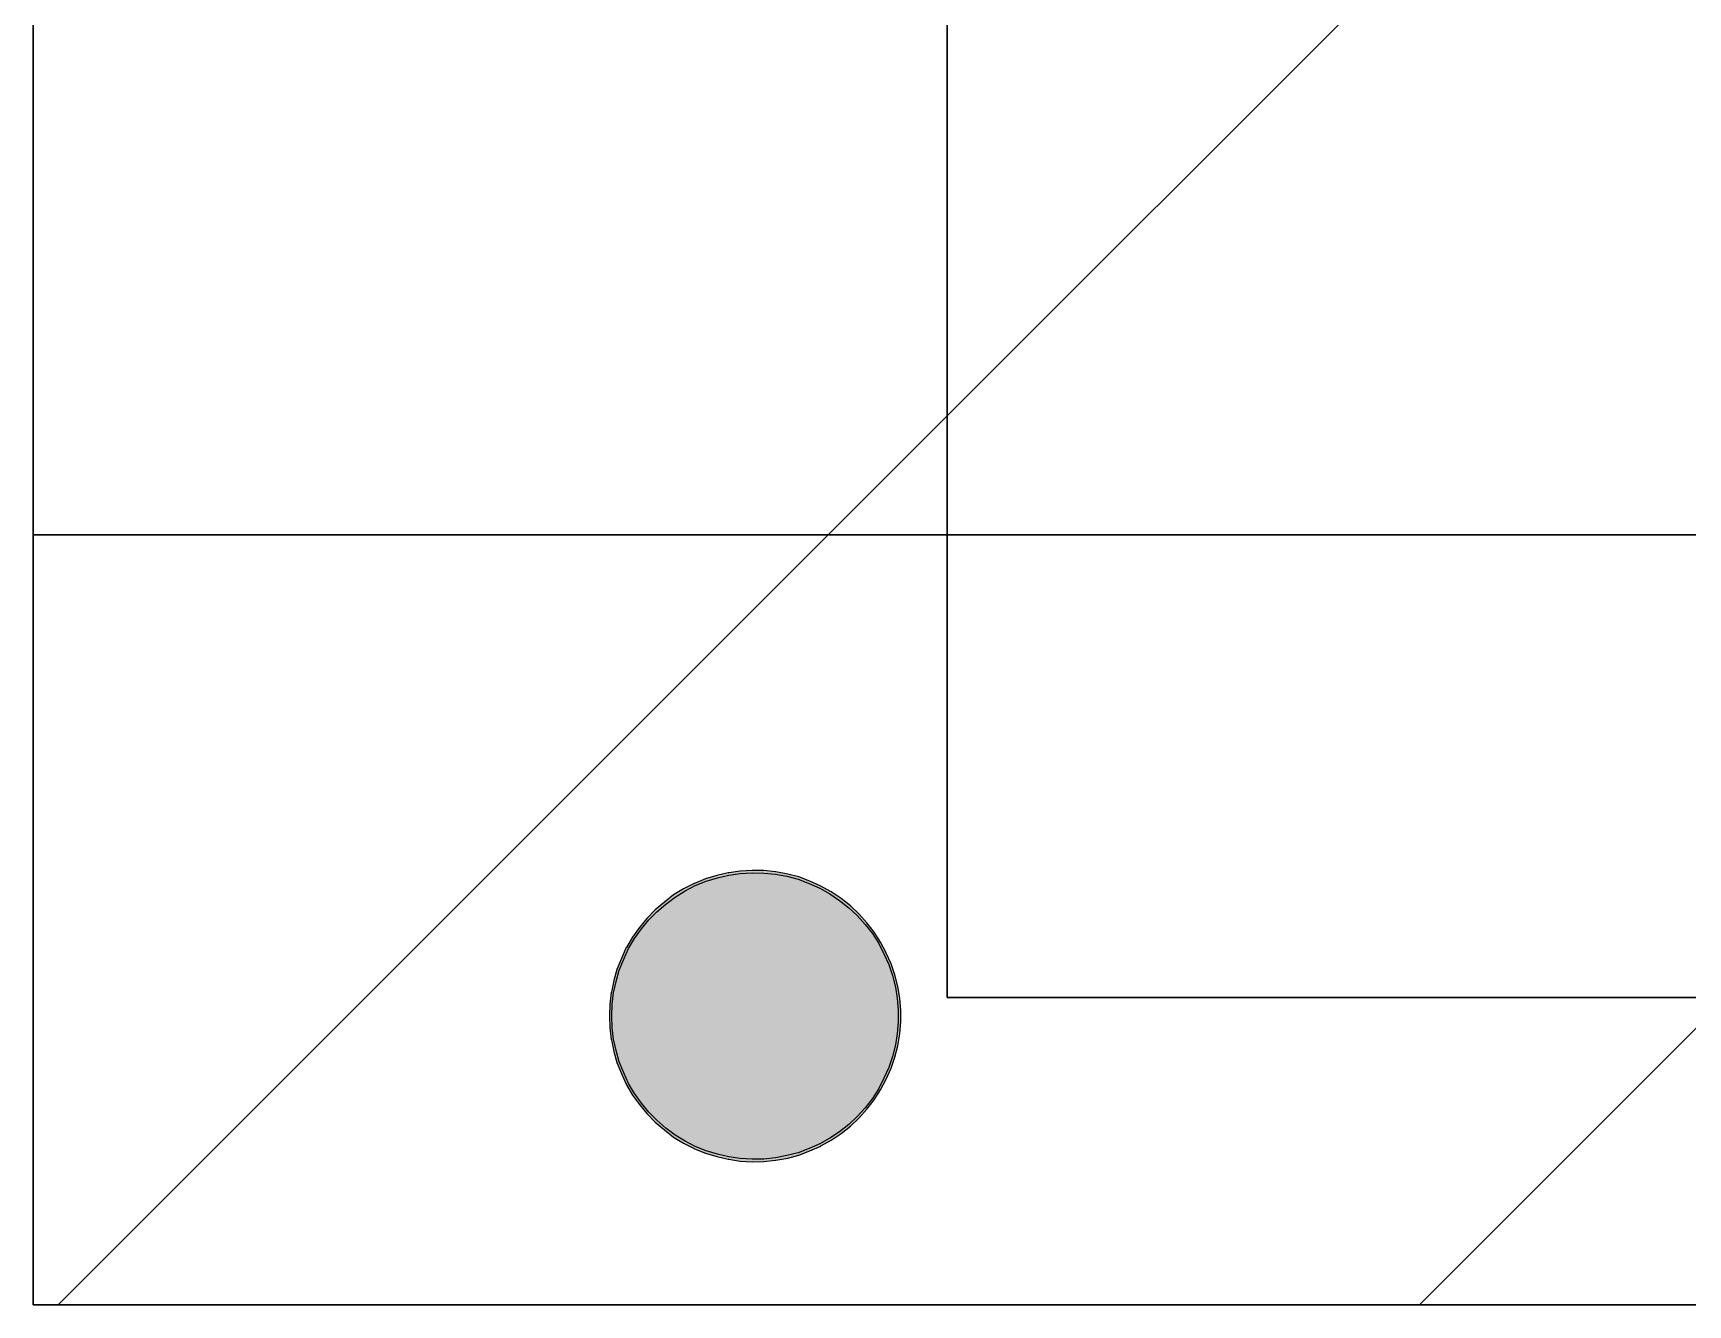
# Model space of a CAD drawing. Extents: x -10 to 112, y 72 to 347.
# Drawn here: x 71.26 to 88.45, y 71.52 to 84.74 of the extents above; entities that cross this region are included whole.
import ezdxf

# ---------------------------------------------------------------- set-up
doc = ezdxf.new("R2010")
doc.units = 0
for name, color, linetype in [('HOLES', 7, 'CONTINUOUS'), ('LAYER_6', 7, 'CONTINUOUS'), ('OUTLINES', 7, 'CONTINUOUS')]:
    doc.layers.add(name, color=color, linetype=linetype)

# ---------------------------------------------------------------- blocks, each defined once
blk = doc.blocks.new('*X88')
at = {"layer": 'OUTLINES', "color": 7}
for p, q in [((71.522, 71.522), (80.758, 80.758)), ((85.664, 71.522), (88.857, 74.715))]:
    blk.add_line(p, q, dxfattribs=at)
blk = doc.blocks.new('*X94')
at = {"layer": 'OUTLINES', "color": 7}
blk.add_line((80.758, 80.758), (93.066, 93.066), dxfattribs=at)
blk = doc.blocks.new('BLOCK_3')
at = {"layer": 'OUTLINES'}
for points in [[(93.066, 87.792), (93.066, 74.715), (86.91, 74.715), (80.758, 74.715), (80.758, 87.792), (80.758, 94.95), (80.758, 96.241), (80.758, 104.136), (80.758, 105.428), (80.758, 122.414), (86.91, 122.414), (93.066, 122.414), (93.066, 105.428), (93.066, 104.136), (93.066, 96.241), (93.066, 94.95), (93.066, 87.792)], [(103.135, 96.273), (103.135, 71.522), (71.261, 71.522), (71.261, 94.23), (73.064, 87.792), (78.447, 87.792), (80.758, 87.792), (80.758, 74.715), (86.91, 74.715), (93.066, 74.715), (93.066, 87.792), (95.374, 87.792), (100.76, 87.792), (103.135, 96.273)]]:
    blk.add_lwpolyline(points, dxfattribs=at)
blk.add_open_spline([(111.563, 123.208), (111.563, 123.208), (111.563, 103.431), (111.563, 103.431), (111.563, 103.431), (109.375, 95.624), (109.375, 95.624), (109.375, 95.624), (109.375, 71.522), (109.375, 71.522), (109.375, 71.522), (106.377, 71.522), (106.377, 71.522), (106.377, 79.696), (106.377, 87.866), (106.377, 96.037), (107.386, 99.646), (108.398, 103.255), (109.407, 106.863), (108.68, 120.837), (107.953, 134.811), (107.227, 148.784), (105.473, 151.821), (103.717, 154.859), (101.963, 157.896), (101.586, 157.896), (101.208, 157.896), (100.831, 157.896), (98.64, 163.541), (93.207, 167.259), (87.154, 167.259), (81.1, 167.259), (75.667, 163.541), (73.476, 157.896), (73.099, 157.896), (72.722, 157.896), (72.344, 157.896), (71.981, 157.272), (71.621, 156.647), (71.261, 156.026), (71.261, 156.026), (71.261, 160.898), (71.261, 160.898), (71.36, 160.898), (71.459, 160.898), (71.557, 160.898), (78.207, 173.38), (96.1, 173.38), (102.75, 160.898), (103.064, 160.898), (103.378, 160.898), (103.695, 160.898), (105.858, 157.152), (108.021, 153.405), (110.187, 149.659), (110.645, 140.843), (111.104, 132.024), (111.563, 123.208)], degree=3, knots=[0, 0, 0, 0, 1, 1, 1, 2, 2, 2, 3, 3, 3, 4, 4, 4, 5, 5, 5, 6, 6, 6, 7, 7, 7, 8, 8, 8, 9, 9, 9, 10, 10, 10, 11, 11, 11, 12, 12, 12, 13, 13, 13, 14, 14, 14, 15, 15, 15, 16, 16, 16, 17, 17, 17, 18, 18, 18, 19, 19, 19, 19], dxfattribs=at)
at = {"layer": 'OUTLINES', "color": 7}
for name in ['*X94', '*X88']:
    blk.add_blockref(name, (0, 0), dxfattribs=at)
blk = doc.blocks.new('BLOCK_4')
at = {"layer": 'OUTLINES', "color": 7}
for points in [[(71.261, 147.736), (71.261, 107.026), (71.261, 94.23), (71.261, 71.522), (103.135, 71.522), (106.377, 71.522), (109.375, 71.522)], [(80.758, 87.792), (80.758, 74.715), (86.91, 74.715)], [(93.066, 87.792), (93.066, 74.715), (86.91, 74.715)]]:
    blk.add_lwpolyline(points, dxfattribs=at)
blk.add_open_spline([(106.377, 71.522), (106.377, 79.696), (106.377, 87.866), (106.377, 96.037), (107.386, 99.646), (108.398, 103.255), (109.407, 106.863), (108.68, 120.837), (107.953, 134.811), (107.227, 148.784), (105.473, 151.821), (103.717, 154.859), (101.963, 157.896), (101.586, 157.896), (101.208, 157.896), (100.831, 157.896), (98.64, 163.541), (93.207, 167.259), (87.154, 167.259), (81.1, 167.259), (75.667, 163.541), (73.476, 157.896), (73.099, 157.896), (72.722, 157.896), (72.344, 157.896), (71.981, 157.272), (71.621, 156.647), (71.261, 156.026)], degree=3, knots=[0, 0, 0, 0, 1, 1, 1, 2, 2, 2, 3, 3, 3, 4, 4, 4, 5, 5, 5, 6, 6, 6, 7, 7, 7, 8, 8, 8, 9, 9, 9, 9], dxfattribs=at)
blk = doc.blocks.new('BLOCK_2')
at = {"layer": 'OUTLINES'}
for name in ['BLOCK_3', 'BLOCK_4']:
    blk.add_blockref(name, (0, 0), dxfattribs=at)
blk = doc.blocks.new('*U60')
at = {"layer": 'HOLES', "color": 7}
for points in [[(78.609, 73.043), (78.491, 75.987), (78.609, 76.004)], [(78.731, 73.035), (78.609, 76.004), (78.731, 76.012)], [(78.609, 73.043), (78.609, 76.004), (78.731, 73.035)], [(78.035, 73.223), (77.931, 75.76), (78.035, 75.824)], [(78.141, 73.169), (78.035, 75.824), (78.141, 75.878)], [(78.035, 73.223), (78.035, 75.824), (78.141, 73.169)], [(78.255, 73.123), (78.141, 75.878), (78.255, 75.924)], [(78.141, 73.169), (78.141, 75.878), (78.255, 73.123)], [(78.372, 73.088), (78.255, 75.924), (78.372, 75.959)], [(78.255, 73.123), (78.255, 75.924), (78.372, 73.088)], [(78.491, 73.06), (78.372, 75.959), (78.491, 75.987)], [(78.372, 73.088), (78.372, 75.959), (78.491, 73.06)], [(78.491, 73.06), (78.491, 75.987), (78.609, 73.043)], [(77.835, 73.36), (77.74, 75.606), (77.835, 75.687)], [(77.931, 73.287), (77.835, 75.687), (77.931, 75.76)], [(77.835, 73.36), (77.835, 75.687), (77.931, 73.287)], [(77.931, 73.287), (77.931, 75.76), (78.035, 73.223)], [(77.657, 73.525), (77.581, 75.428), (77.657, 75.522)], [(77.74, 73.442), (77.657, 75.522), (77.74, 75.606)], [(77.657, 73.525), (77.657, 75.522), (77.74, 73.442)], [(77.74, 73.442), (77.74, 75.606), (77.835, 73.36)], [(77.51, 73.718), (77.447, 75.224), (77.51, 75.329)], [(77.581, 73.619), (77.51, 75.329), (77.581, 75.428)], [(77.51, 73.718), (77.51, 75.329), (77.581, 73.619)], [(77.581, 73.619), (77.581, 75.428), (77.657, 73.525)], [(77.447, 73.824), (77.397, 75.114), (77.447, 75.224)], [(77.447, 73.824), (77.447, 75.224), (77.51, 73.718)], [(77.351, 74.048), (77.318, 74.883), (77.351, 75)], [(77.397, 73.933), (77.351, 75), (77.397, 75.114)], [(77.351, 74.048), (77.351, 75), (77.397, 73.933)], [(77.397, 73.933), (77.397, 75.114), (77.447, 73.824)], [(77.318, 74.164), (77.293, 74.765), (77.318, 74.883)], [(77.318, 74.164), (77.318, 74.883), (77.351, 74.048)], [(77.278, 74.402), (77.273, 74.524), (77.278, 74.646)], [(77.293, 74.282), (77.278, 74.646), (77.293, 74.765)], [(77.278, 74.402), (77.278, 74.646), (77.293, 74.282)], [(77.293, 74.282), (77.293, 74.765), (77.318, 74.164)]]:
    blk.add_solid(points, dxfattribs=at)
at = {"layer": 'HOLES', "color": 7, "extrusion": (0, 0, -1)}
for points in [[(-78.731, 73.035), (-78.731, 76.012), (-78.853, 73.038)], [(-78.853, 73.038), (-78.731, 76.012), (-78.853, 76.009)], [(-78.853, 73.038), (-78.853, 76.009), (-78.974, 73.05)], [(-78.974, 73.05), (-78.853, 76.009), (-78.974, 75.997)], [(-78.974, 73.05), (-78.974, 75.997), (-78.974, 73.05)], [(-78.974, 73.05), (-78.974, 75.997), (-78.974, 75.997)], [(-78.974, 73.05), (-78.974, 75.997), (-79.093, 73.073)], [(-79.093, 73.073), (-78.974, 75.997), (-79.093, 75.975)], [(-79.093, 73.073), (-79.093, 75.975), (-79.21, 73.103)], [(-79.21, 73.103), (-79.093, 75.975), (-79.21, 75.944)], [(-79.21, 73.103), (-79.21, 75.944), (-79.324, 73.146)], [(-79.324, 73.146), (-79.21, 75.944), (-79.324, 75.901)], [(-79.324, 73.146), (-79.324, 75.901), (-79.435, 73.196)], [(-79.435, 73.196), (-79.324, 75.901), (-79.435, 75.851)], [(-79.435, 73.196), (-79.435, 75.851), (-79.539, 73.254)], [(-79.539, 73.254), (-79.435, 75.851), (-79.539, 75.793)], [(-79.539, 73.254), (-79.539, 75.793), (-79.641, 73.322)], [(-79.641, 73.322), (-79.539, 75.793), (-79.641, 75.725)], [(-79.641, 73.322), (-79.641, 75.725), (-79.737, 73.398)], [(-79.737, 73.398), (-79.641, 75.725), (-79.737, 75.649)], [(-79.737, 73.398), (-79.737, 75.649), (-79.824, 73.48)], [(-79.824, 73.48), (-79.737, 75.649), (-79.824, 75.567)], [(-79.824, 73.48), (-79.824, 75.567), (-79.905, 73.571)], [(-79.905, 73.571), (-79.824, 75.567), (-79.905, 75.476)], [(-79.905, 73.571), (-79.905, 75.476), (-79.981, 73.668)], [(-79.981, 73.668), (-79.905, 75.476), (-79.981, 75.38)], [(-79.981, 73.668), (-79.981, 75.38), (-80.047, 73.772)], [(-80.047, 73.772), (-79.981, 75.38), (-80.047, 75.276)], [(-80.047, 73.772), (-80.047, 75.276), (-80.101, 73.877)], [(-80.101, 73.877), (-80.047, 75.276), (-80.101, 75.17)], [(-80.101, 73.877), (-80.101, 75.17), (-80.152, 73.989)], [(-80.152, 73.989), (-80.101, 75.17), (-80.152, 75.058)], [(-80.152, 73.989), (-80.152, 75.058), (-80.19, 74.103)], [(-80.19, 74.103), (-80.152, 75.058), (-80.19, 74.944)], [(-80.19, 74.103), (-80.19, 74.944), (-80.22, 74.223)], [(-80.22, 74.223), (-80.19, 74.944), (-80.22, 74.824)], [(-80.22, 74.223), (-80.22, 74.824), (-80.24, 74.341)], [(-80.24, 74.341), (-80.22, 74.824), (-80.24, 74.706)], [(-80.24, 74.341), (-80.24, 74.706), (-80.25, 74.463)], [(-80.25, 74.463), (-80.24, 74.706), (-80.25, 74.585)]]:
    blk.add_solid(points, dxfattribs=at)
blk = doc.blocks.new('*U61')
at = {"layer": 'HOLES', "color": 7}
for points in [[(78.483, 73.036), (78.364, 75.983), (78.483, 76.011)], [(78.488, 73.035), (78.483, 76.011), (78.488, 76.012)], [(78.483, 73.036), (78.483, 76.011), (78.488, 73.035)], [(78.609, 73.017), (78.488, 76.012), (78.609, 76.03)], [(78.488, 73.035), (78.488, 76.012), (78.609, 73.017)], [(78.731, 73.01), (78.609, 76.03), (78.731, 76.037)], [(78.609, 73.017), (78.609, 76.03), (78.731, 73.01)], [(78.02, 73.203), (77.916, 75.781), (78.02, 75.844)], [(78.129, 73.147), (78.02, 75.844), (78.129, 75.9)], [(78.02, 73.203), (78.02, 75.844), (78.129, 73.147)], [(78.133, 73.145), (78.129, 75.9), (78.133, 75.902)], [(78.129, 73.147), (78.129, 75.9), (78.133, 73.145)], [(78.247, 73.099), (78.133, 75.902), (78.247, 75.948)], [(78.133, 73.145), (78.133, 75.902), (78.247, 73.099)], [(78.364, 73.064), (78.247, 75.948), (78.364, 75.983)], [(78.247, 73.099), (78.247, 75.948), (78.364, 73.064)], [(78.364, 73.064), (78.364, 75.983), (78.483, 73.036)], [(77.82, 73.34), (77.725, 75.626), (77.82, 75.707)], [(77.916, 73.266), (77.82, 75.707), (77.916, 75.781)], [(77.82, 73.34), (77.82, 75.707), (77.916, 73.266)], [(77.916, 73.266), (77.916, 75.781), (78.02, 73.203)], [(77.636, 73.51), (77.56, 75.443), (77.636, 75.537)], [(77.725, 73.421), (77.636, 75.537), (77.725, 75.626)], [(77.636, 73.51), (77.636, 75.537), (77.725, 73.421)], [(77.725, 73.421), (77.725, 75.626), (77.82, 73.34)], [(77.489, 73.703), (77.426, 75.237), (77.489, 75.344)], [(77.56, 73.604), (77.489, 75.344), (77.56, 75.443)], [(77.489, 73.703), (77.489, 75.344), (77.56, 73.604)], [(77.56, 73.604), (77.56, 75.443), (77.636, 73.51)], [(77.424, 73.814), (77.373, 75.122), (77.424, 75.234)], [(77.426, 73.81), (77.424, 75.234), (77.426, 75.237)], [(77.424, 73.814), (77.424, 75.234), (77.426, 73.81)], [(77.426, 73.81), (77.426, 75.237), (77.489, 73.703)], [(77.327, 74.04), (77.294, 74.891), (77.327, 75.008)], [(77.373, 73.925), (77.327, 75.008), (77.373, 75.122)], [(77.327, 74.04), (77.327, 75.008), (77.373, 73.925)], [(77.373, 73.925), (77.373, 75.122), (77.424, 73.814)], [(77.294, 74.156), (77.269, 74.771), (77.294, 74.891)], [(77.294, 74.156), (77.294, 74.891), (77.327, 74.04)], [(77.253, 74.402), (77.248, 74.524), (77.253, 74.646)], [(77.268, 74.28), (77.253, 74.646), (77.268, 74.767)], [(77.253, 74.402), (77.253, 74.646), (77.268, 74.28)], [(77.269, 74.276), (77.268, 74.767), (77.269, 74.771)], [(77.268, 74.28), (77.268, 74.767), (77.269, 74.276)], [(77.269, 74.276), (77.269, 74.771), (77.294, 74.156)]]:
    blk.add_solid(points, dxfattribs=at)
at = {"layer": 'HOLES', "color": 7, "extrusion": (0, 0, -1)}
for points in [[(-78.731, 73.01), (-78.731, 76.037), (-78.853, 73.012)], [(-78.853, 73.012), (-78.731, 76.037), (-78.853, 76.035)], [(-78.853, 73.012), (-78.853, 76.035), (-78.975, 73.025)], [(-78.975, 73.025), (-78.853, 76.035), (-78.975, 76.022)], [(-78.975, 73.025), (-78.975, 76.022), (-78.979, 73.026)], [(-78.979, 73.026), (-78.975, 76.022), (-78.979, 76.022)], [(-78.979, 73.026), (-78.979, 76.022), (-79.101, 73.048)], [(-79.101, 73.048), (-78.979, 76.022), (-79.101, 75.999)], [(-79.101, 73.048), (-79.101, 75.999), (-79.218, 73.079)], [(-79.218, 73.079), (-79.101, 75.999), (-79.218, 75.968)], [(-79.218, 73.079), (-79.218, 75.968), (-79.332, 73.122)], [(-79.332, 73.122), (-79.218, 75.968), (-79.332, 75.925)], [(-79.332, 73.122), (-79.332, 75.925), (-79.444, 73.173)], [(-79.444, 73.173), (-79.332, 75.925), (-79.444, 75.874)], [(-79.444, 73.173), (-79.444, 75.874), (-79.447, 73.175)], [(-79.447, 73.175), (-79.444, 75.874), (-79.447, 75.872)], [(-79.447, 73.175), (-79.447, 75.872), (-79.554, 73.233)], [(-79.554, 73.233), (-79.447, 75.872), (-79.554, 75.814)], [(-79.554, 73.233), (-79.554, 75.814), (-79.656, 73.302)], [(-79.656, 73.302), (-79.554, 75.814), (-79.656, 75.745)], [(-79.656, 73.302), (-79.656, 75.745), (-79.752, 73.378)], [(-79.752, 73.378), (-79.656, 75.745), (-79.752, 75.669)], [(-79.752, 73.378), (-79.752, 75.669), (-79.841, 73.462)], [(-79.841, 73.462), (-79.752, 75.669), (-79.841, 75.585)], [(-79.841, 73.462), (-79.841, 75.585), (-79.844, 73.465)], [(-79.844, 73.465), (-79.841, 75.585), (-79.844, 75.583)], [(-79.844, 73.465), (-79.844, 75.583), (-79.925, 73.556)], [(-79.925, 73.556), (-79.844, 75.583), (-79.925, 75.491)], [(-79.925, 73.556), (-79.925, 75.491), (-80.001, 73.653)], [(-80.001, 73.653), (-79.925, 75.491), (-80.001, 75.395)], [(-80.001, 73.653), (-80.001, 75.395), (-80.067, 73.757)], [(-80.067, 73.757), (-80.001, 75.395), (-80.067, 75.29)], [(-80.067, 73.757), (-80.067, 75.29), (-80.123, 73.866)], [(-80.123, 73.866), (-80.067, 75.29), (-80.123, 75.181)], [(-80.123, 73.866), (-80.123, 75.181), (-80.125, 73.869)], [(-80.125, 73.869), (-80.123, 75.181), (-80.125, 75.178)], [(-80.125, 73.869), (-80.125, 75.178), (-80.176, 73.981)], [(-80.176, 73.981), (-80.125, 75.178), (-80.176, 75.066)], [(-80.176, 73.981), (-80.176, 75.066), (-80.214, 74.095)], [(-80.214, 74.095), (-80.176, 75.066), (-80.214, 74.952)], [(-80.214, 74.095), (-80.214, 74.952), (-80.245, 74.215)], [(-80.245, 74.215), (-80.214, 74.952), (-80.245, 74.832)], [(-80.245, 74.215), (-80.245, 74.832), (-80.265, 74.337)], [(-80.265, 74.337), (-80.245, 74.832), (-80.265, 74.71)], [(-80.265, 74.337), (-80.265, 74.71), (-80.266, 74.341)], [(-80.266, 74.341), (-80.265, 74.71), (-80.266, 74.707)], [(-80.266, 74.341), (-80.266, 74.707), (-80.276, 74.463)], [(-80.276, 74.463), (-80.266, 74.707), (-80.276, 74.585)]]:
    blk.add_solid(points, dxfattribs=at)

msp = doc.modelspace()

# ---------------------------------------------------------------- linework, layer by layer
at = {"layer": 'HOLES'}
for points in [[(78.609, 76.03), (78.488, 76.012), (78.483, 76.011), (78.364, 75.983), (78.247, 75.948), (78.133, 75.902), (78.129, 75.9), (78.02, 75.844), (77.916, 75.781), (77.82, 75.707), (77.725, 75.626), (77.636, 75.537), (77.56, 75.443), (77.489, 75.344), (77.426, 75.237), (77.424, 75.234), (77.373, 75.122), (77.327, 75.008), (77.294, 74.891), (77.269, 74.771), (77.268, 74.767), (77.253, 74.646), (77.248, 74.524), (77.253, 74.402), (77.268, 74.28), (77.269, 74.276), (77.294, 74.156), (77.327, 74.04), (77.373, 73.925), (77.424, 73.814), (77.426, 73.81), (77.489, 73.703), (77.56, 73.604), (77.636, 73.51), (77.725, 73.421), (77.82, 73.34), (77.916, 73.266), (78.02, 73.203), (78.129, 73.147), (78.133, 73.145), (78.247, 73.099), (78.364, 73.064), (78.483, 73.036), (78.488, 73.035), (78.609, 73.017), (78.731, 73.01), (78.853, 73.012), (78.975, 73.025), (78.979, 73.026), (79.101, 73.048), (79.218, 73.079), (79.332, 73.122), (79.444, 73.173), (79.447, 73.175), (79.554, 73.233), (79.656, 73.302), (79.752, 73.378), (79.841, 73.462), (79.844, 73.465), (79.925, 73.556), (80.001, 73.653), (80.067, 73.757), (80.123, 73.866), (80.125, 73.869), (80.176, 73.981), (80.214, 74.095), (80.245, 74.215), (80.265, 74.337), (80.266, 74.341), (80.276, 74.463), (80.276, 74.585), (80.266, 74.707), (80.265, 74.71), (80.245, 74.832), (80.214, 74.952), (80.176, 75.066), (80.125, 75.178), (80.123, 75.181), (80.067, 75.29), (80.001, 75.395), (79.925, 75.491), (79.844, 75.583), (79.841, 75.585), (79.752, 75.669), (79.656, 75.745), (79.554, 75.814), (79.447, 75.872), (79.444, 75.874), (79.332, 75.925), (79.218, 75.968), (79.101, 75.999), (78.979, 76.022), (78.975, 76.022), (78.853, 76.035), (78.731, 76.037), (78.609, 76.03)], [(78.974, 73.05), (78.853, 73.038), (78.731, 73.035), (78.609, 73.043), (78.491, 73.06), (78.372, 73.088), (78.255, 73.123), (78.141, 73.169), (78.035, 73.223), (77.931, 73.287), (77.835, 73.36), (77.74, 73.442), (77.657, 73.525), (77.581, 73.619), (77.51, 73.718), (77.447, 73.824), (77.397, 73.933), (77.351, 74.048), (77.318, 74.164), (77.293, 74.282), (77.278, 74.402), (77.273, 74.524), (77.278, 74.646), (77.293, 74.765), (77.318, 74.883), (77.351, 75), (77.397, 75.114), (77.447, 75.224), (77.51, 75.329), (77.581, 75.428), (77.657, 75.522), (77.74, 75.606), (77.835, 75.687), (77.931, 75.76), (78.035, 75.824), (78.141, 75.878), (78.255, 75.924), (78.372, 75.959), (78.491, 75.987), (78.609, 76.004), (78.731, 76.012), (78.853, 76.009), (78.974, 75.997), (79.093, 75.975), (79.21, 75.944), (79.324, 75.901), (79.435, 75.851), (79.539, 75.793), (79.641, 75.725), (79.737, 75.649), (79.824, 75.567), (79.905, 75.476), (79.981, 75.38), (80.047, 75.276), (80.101, 75.17), (80.152, 75.058), (80.19, 74.944), (80.22, 74.824), (80.24, 74.706), (80.25, 74.585), (80.25, 74.463), (80.24, 74.341), (80.22, 74.223), (80.19, 74.103), (80.152, 73.989), (80.101, 73.877), (80.047, 73.772), (79.981, 73.668), (79.905, 73.571), (79.824, 73.48), (79.737, 73.398), (79.641, 73.322), (79.539, 73.254), (79.435, 73.196), (79.324, 73.146), (79.21, 73.103), (79.093, 73.073), (78.974, 73.05)]]:
    msp.add_lwpolyline(points, dxfattribs=at)
at = {"layer": 'LAYER_6', "color": 7}
for points in [[(71.261, 79.522), (111.563, 79.522), (111.563, 71.522), (71.261, 71.522), (71.261, 79.522)], [(111.563, 79.522), (71.261, 79.522)]]:
    msp.add_lwpolyline(points, dxfattribs=at)

# ---------------------------------------------------------------- block references
at = {"layer": 'HOLES', "color": 7}
for name in ['*U61', '*U60']:
    msp.add_blockref(name, (0, 0), dxfattribs=at)
at = {"layer": 'OUTLINES'}
msp.add_blockref('BLOCK_2', (0, 0), dxfattribs=at)

doc.saveas('drawing.dxf')
